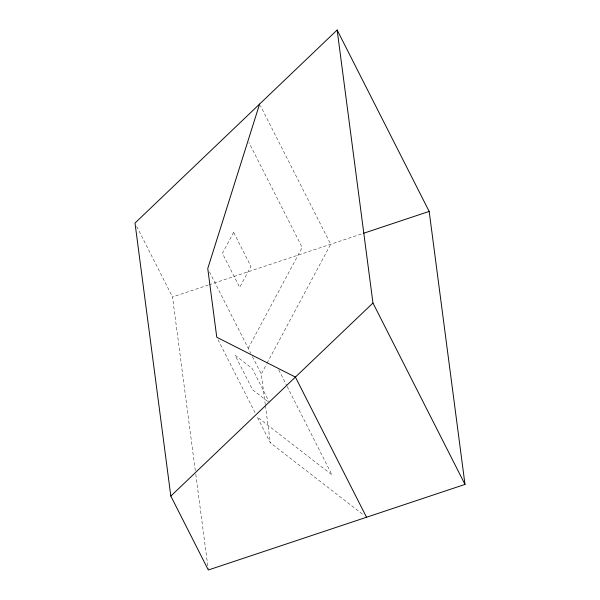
<?xml version="1.0" encoding="UTF-8"?>
<svg xmlns="http://www.w3.org/2000/svg" width="600" height="600" viewBox="0 0 600 600"><rect width="100%" height="100%" fill="white"/><g stroke="black" fill="none" stroke-linecap="round" stroke-linejoin="round"><path stroke-width="0.45" stroke-dasharray="3 2.25" d="M248.22 348.278L302.168 247.455L248.88 142.41M265.29 404.647L261.27 374.002L266.572 364.08M267.015 363.255L330.705 244.237L260.438 105.743M195.292 470.64L172.507 296.985L208.058 285.135M208.942 284.835L362.64 233.595M267.6 401.385L252.608 389.775L235.087 355.245L252.225 368.513L269.325 402.217M287.183 386.543L332.01 474.908L257.235 417.007L270.285 442.732L363.562 514.957M278.722 369.87L286.755 385.71M209.445 271.845L250.748 353.257M252.428 356.572L261.27 374.002M218.04 339.743L255.127 412.853M136.695 226.388L172.507 296.985M265.41 405.577L270.285 442.732M195.78 474.353L208.208 569.07M233.663 232.335L222.42 253.335L239.692 287.377L250.928 266.37L233.663 232.335"/><path stroke-width="0.9" d="M259.59 104.07L207.757 268.522L216.772 337.252L295.41 377.085L366.525 517.252M337.14 30L135.007 223.065L170.828 496.08L208.327 570L464.993 484.418L429.173 211.41L337.14 30L372.96 303.015L464.993 484.418M170.828 496.08L372.96 303.015M363.525 233.295L429.173 211.41"/></g></svg>
